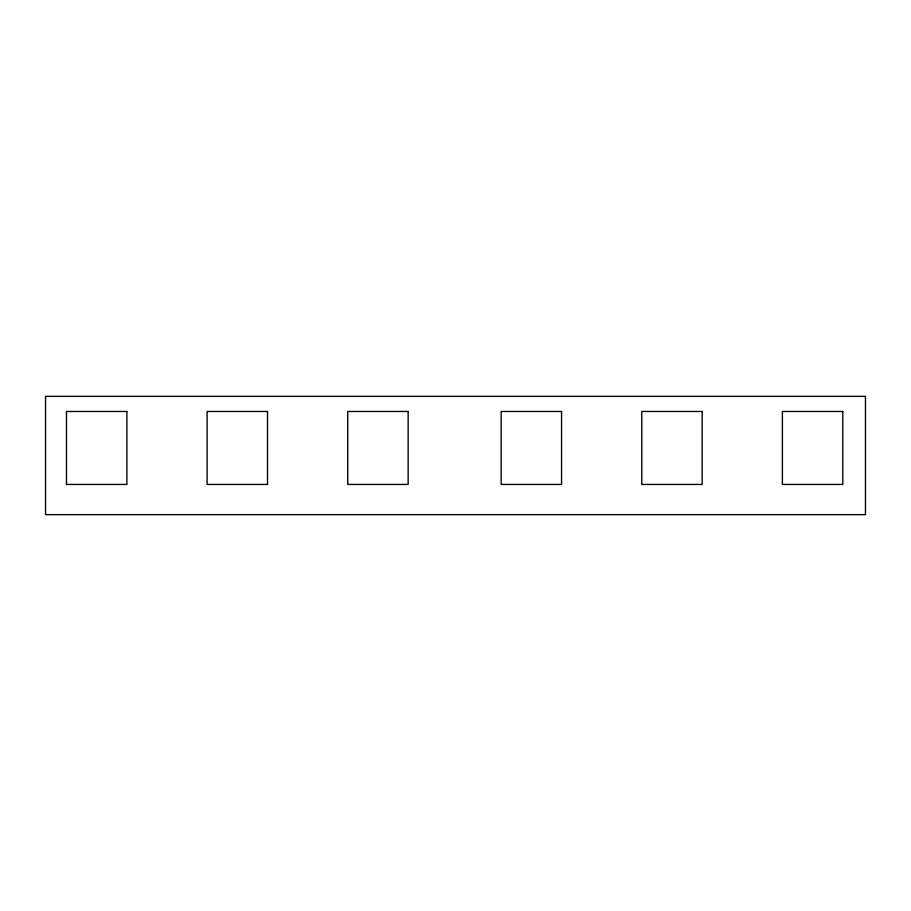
<?xml version="1.0" encoding="UTF-8"?>
<svg xmlns="http://www.w3.org/2000/svg" width="911" height="911" viewBox="0 0 911 911"><rect width="100%" height="100%" fill="white"/><g stroke="black" fill="none" stroke-linecap="round" stroke-linejoin="round"><path stroke-width="1.37" d="M865.45 396.365L45.55 396.365L45.55 514.635L865.45 514.635L865.45 396.365M126.891 411.465L66.492 411.465L66.492 484.436L126.891 484.436L126.891 411.465M267.515 411.465L207.116 411.465L207.116 484.436L267.515 484.436L267.515 411.465M408.139 411.465L347.74 411.465L347.74 484.436L408.139 484.436L408.139 411.465M561.552 411.465L501.152 411.465L501.152 484.436L561.552 484.436L561.552 411.465M702.176 411.465L641.777 411.465L641.777 484.436L702.176 484.436L702.176 411.465M842.8 411.465L782.401 411.465L782.401 484.436L842.8 484.436L842.8 411.465"/></g></svg>
